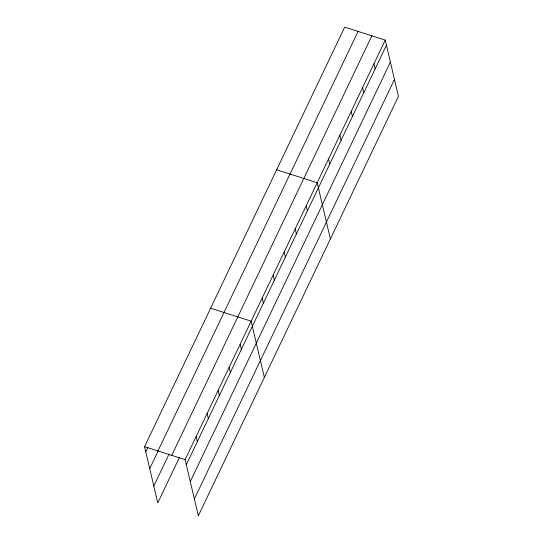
<?xml version="1.0" encoding="UTF-8"?>
<svg xmlns="http://www.w3.org/2000/svg" width="543" height="543" viewBox="0 0 543 543"><rect width="100%" height="100%" fill="white"/><g stroke="black" fill="none" stroke-linecap="round" stroke-linejoin="round"><path stroke-width="0.81" d="M179.414 457.505L157.755 502.906L144.567 446.685L344.683 27.15L385.245 40.094L398.433 96.315L198.317 515.85L185.129 459.629L385.245 40.094M145.768 451.783L147.9 447.317M157.952 450.955L358.068 31.419M149.725 468.657L158.244 450.792M153.798 486.039L169.07 454.029M171.744 455.353L371.86 35.824M186.324 464.727L386.44 45.191M190.281 481.6L390.397 62.065M194.36 498.976L394.476 79.448M276.645 169.789L317.207 182.733L330.388 238.961M210.609 308.234L251.165 321.178L264.353 377.405M144.567 446.685L185.129 459.629M373.903 63.864L375.098 68.968M362.561 87.64L363.762 92.738M351.226 111.417L352.421 116.514M339.884 135.187L341.079 140.291M328.542 158.963L329.744 164.061M306.198 205.811L307.392 210.908M295.188 228.881L296.39 233.985M284.186 251.959L285.38 257.056M273.177 275.029L274.378 280.134M262.174 298.107L263.369 303.204M240.162 344.255L241.357 349.353M229.153 367.326L230.347 372.43M218.15 390.403L219.345 395.501M207.141 413.474L208.336 418.578M196.138 436.552L197.333 441.649"/></g></svg>
